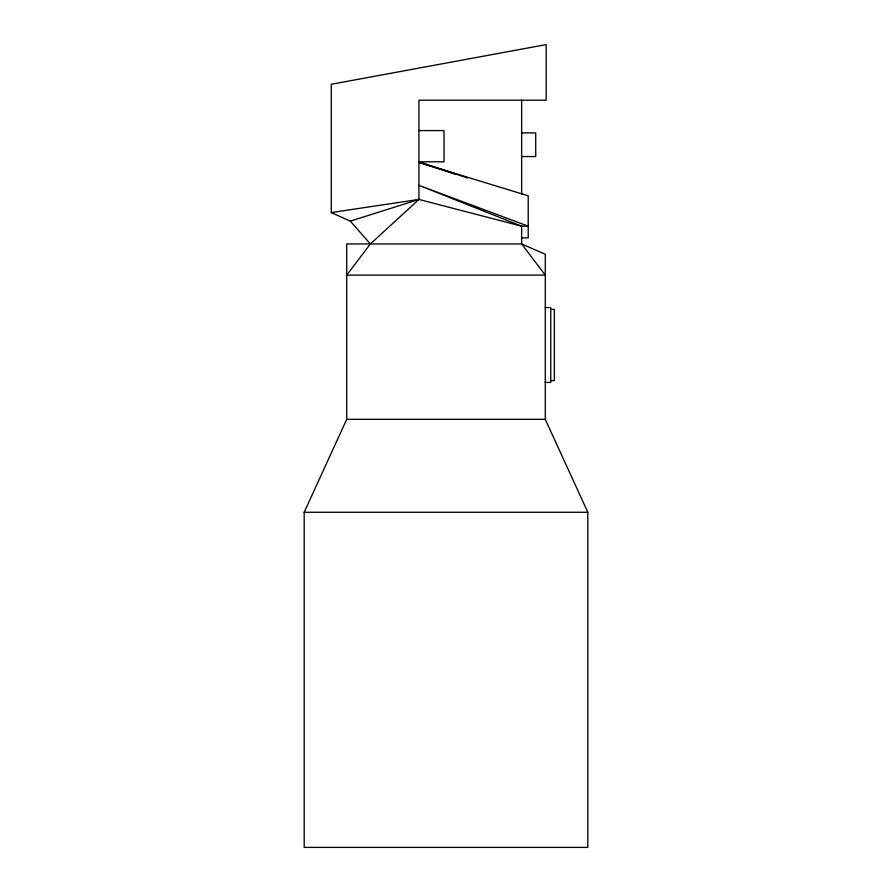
<?xml version="1.0" encoding="UTF-8"?>
<svg xmlns="http://www.w3.org/2000/svg" width="892" height="892" viewBox="0 0 892 892"><rect width="100%" height="100%" fill="white"/><g stroke="black" fill="none" stroke-linecap="round" stroke-linejoin="round"><path stroke-width="1.34" d="M304.183 512.276L346.72 419.34L346.72 243.951L521.642 243.951L545.28 254.242L545.28 419.34L587.817 512.276L587.817 847.4L304.183 847.4L304.183 512.276L587.817 512.276M370.358 243.951L346.72 275.126L545.28 275.126L521.642 243.951L521.642 226.178L418.928 185.335L528.209 226.178L521.642 226.178L418.928 199.44L331.267 212.575L331.267 84.272L546.172 44.6L546.172 100.194L418.928 100.194L418.928 199.44L370.358 243.951L350.322 221.138L331.267 212.575M350.322 221.138L418.928 199.44M418.928 130.578L444.026 130.578L444.026 161.809L418.928 161.809L467.653 177.932M521.642 132.908L535.724 132.908L535.724 156.546L521.642 156.546M521.642 237.885L528.209 237.885L528.209 195.805L418.928 162.377L455.801 174.375M545.28 307.595L550.754 307.595L550.754 382.412L545.28 382.412M550.754 309.401L554.356 309.401L554.356 380.605L550.754 380.605M346.72 419.34L545.28 419.34M521.642 100.194L521.642 194.423"/></g></svg>
